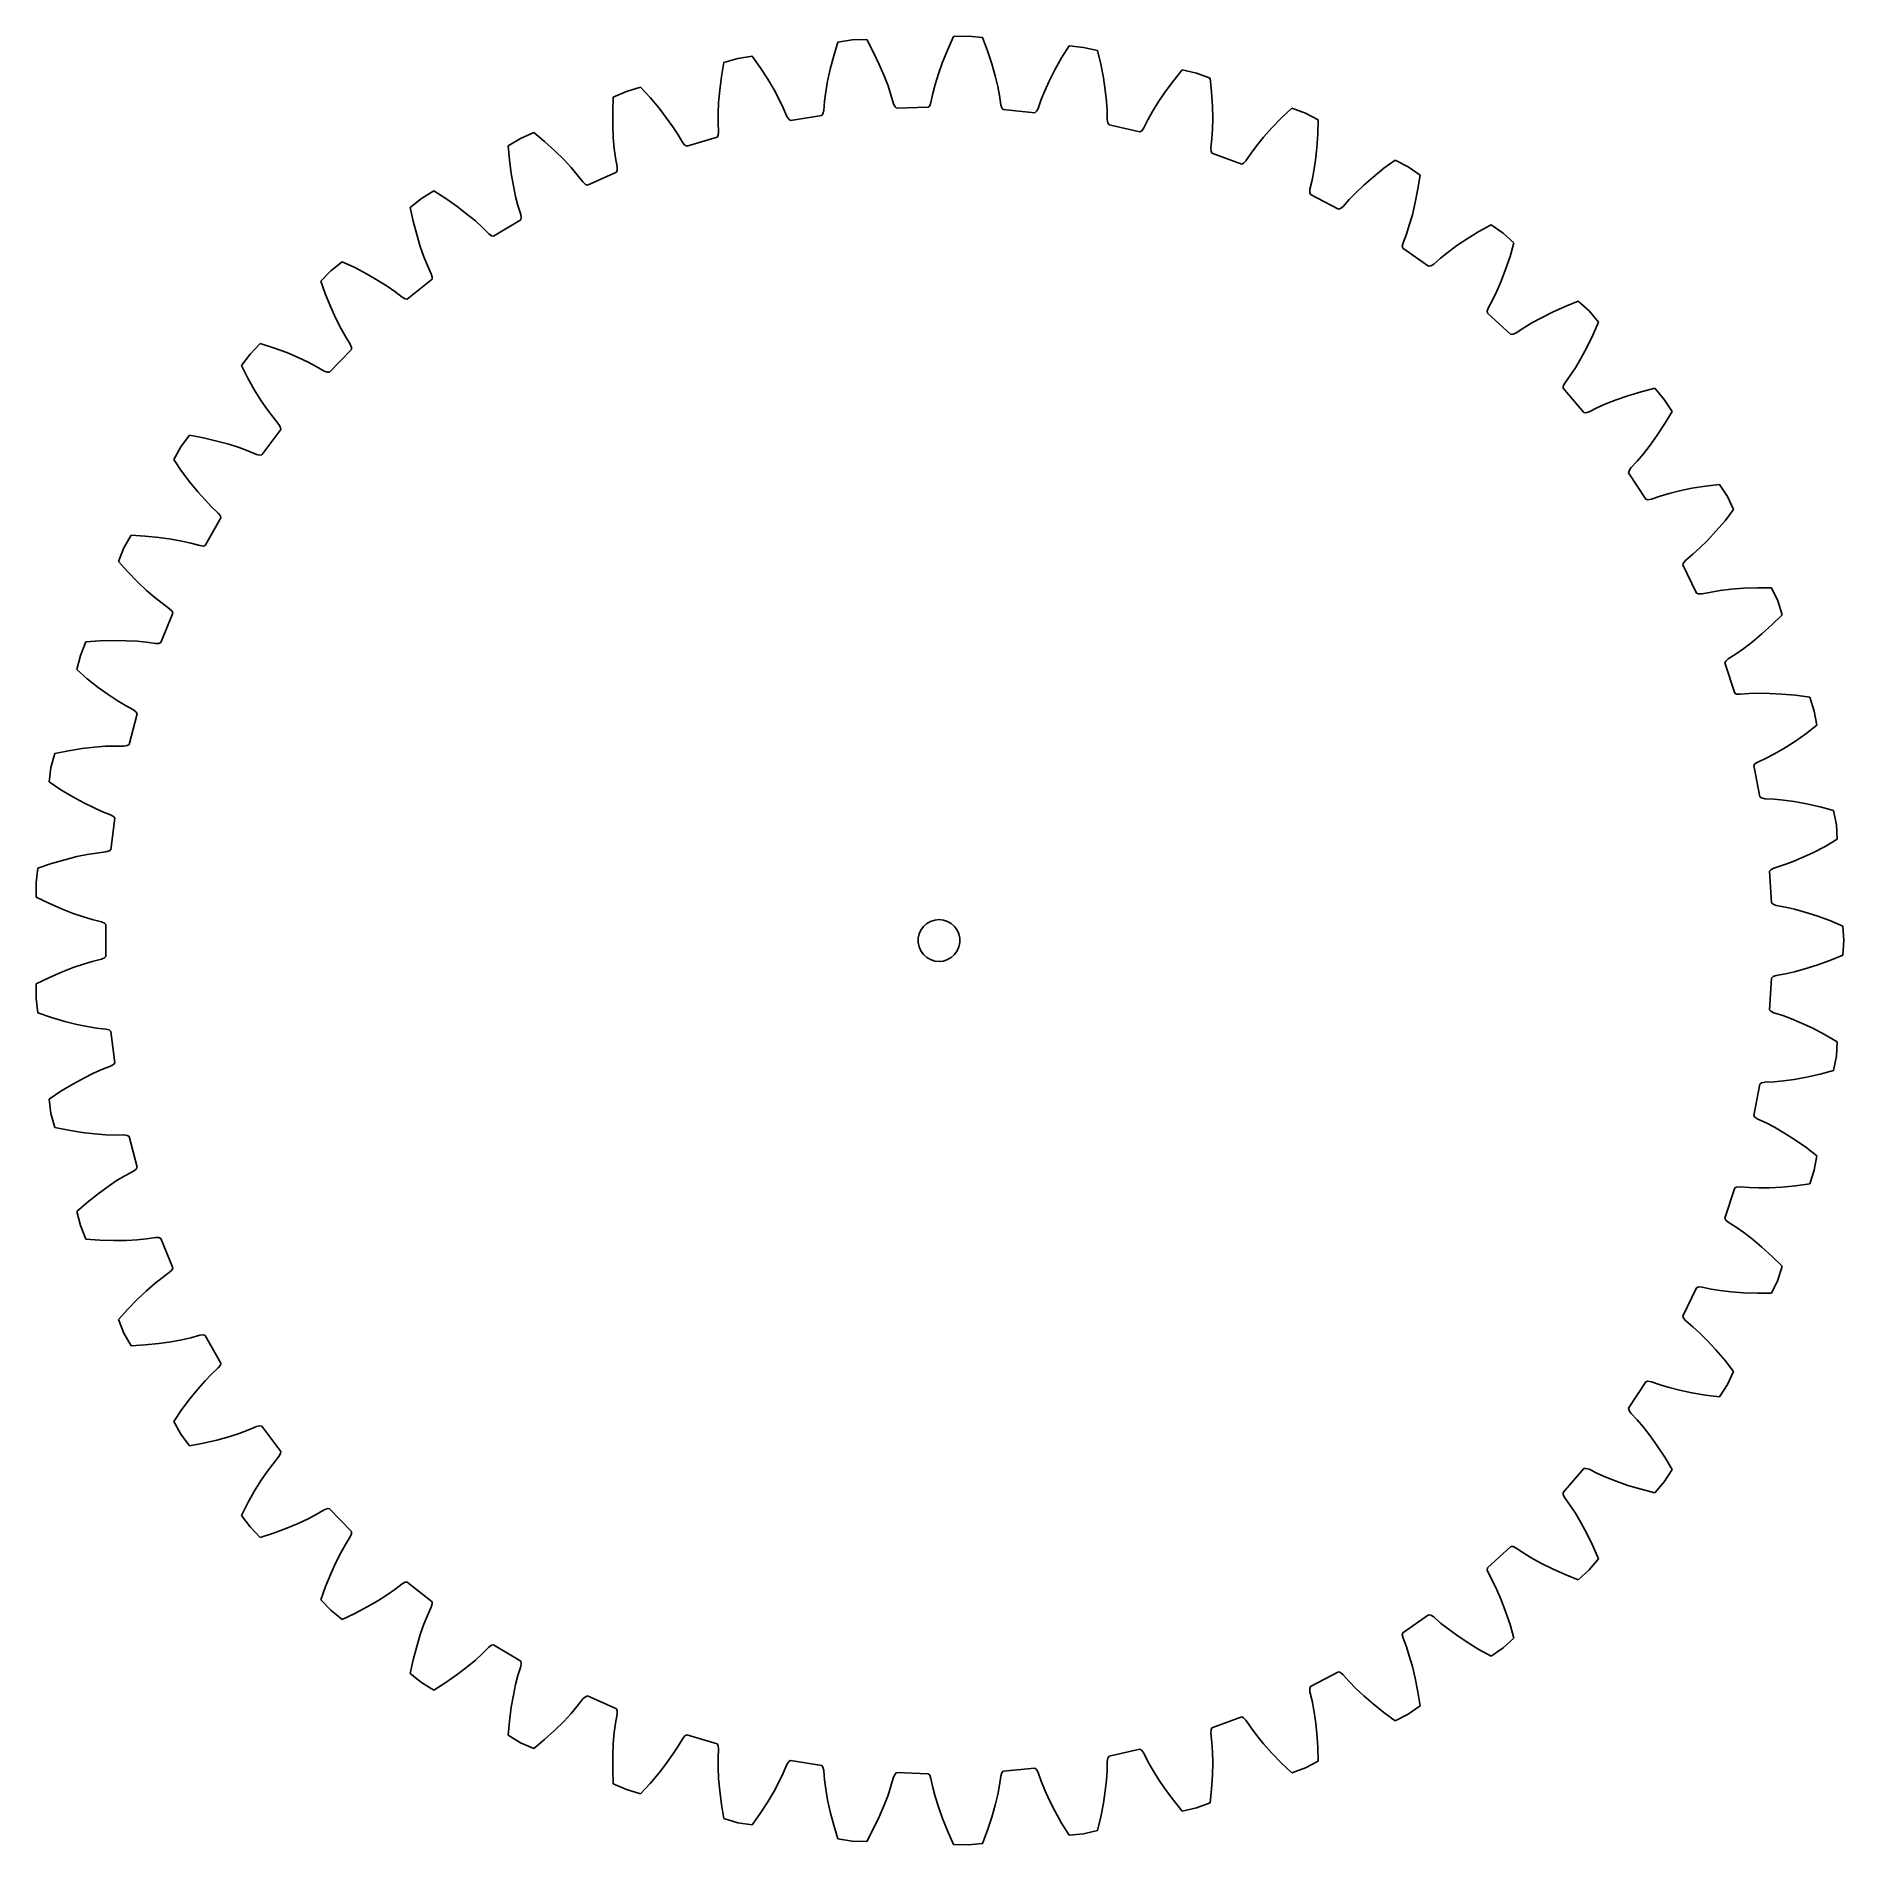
# Model space of a CAD drawing. Extents: x 0 to 130, y 0 to 130.
import ezdxf

# ---------------------------------------------------------------- set-up
doc = ezdxf.new("R2010")
doc.units = 0

msp = doc.modelspace()

# ---------------------------------------------------------------- linework, layer by layer
for p, q in [((66.88, 129.8), (65.84, 129.77)), ((67.92, 129.7), (66.88, 129.8)), ((57.54, 129.37), (57.24, 128.4)), ((58.57, 129.54), (57.54, 129.37)), ((59.61, 129.57), (58.57, 129.54)), ((60.08, 128.68), (59.61, 129.57)), ((60.51, 127.78), (60.08, 128.68)), ((65.42, 128.85), (65.05, 127.93)), ((65.84, 129.77), (65.42, 128.85)), ((68.28, 128.76), (67.92, 129.7)), ((68.59, 127.81), (68.28, 128.76)), ((74.13, 129.1), (73.6, 128.25)), ((75.17, 129), (74.13, 129.1)), ((76.18, 128.77), (75.17, 129)), ((76.41, 127.79), (76.18, 128.77)), ((49.35, 127.91), (49.18, 126.92)), ((50.35, 128.21), (49.35, 127.91)), ((51.38, 128.38), (50.35, 128.21)), ((51.97, 127.55), (51.38, 128.38)), ((52.51, 126.72), (51.97, 127.55)), ((56.99, 127.44), (56.8, 126.57)), ((57.24, 128.4), (56.99, 127.44)), ((60.86, 126.96), (60.51, 127.78)), ((65.05, 127.93), (64.76, 127.09)), ((68.83, 126.96), (68.59, 127.81)), ((73.11, 127.38), (72.71, 126.58)), ((73.6, 128.25), (73.11, 127.38)), ((76.6, 126.81), (76.41, 127.79)), ((82.26, 127.38), (81.62, 126.6)), ((83.28, 127.15), (82.26, 127.38)), ((43.37, 126.14), (42.38, 125.84)), ((44.06, 125.4), (43.37, 126.14)), ((49.06, 125.93), (48.98, 125.04)), ((49.18, 126.92), (49.06, 125.93)), ((52.96, 125.95), (52.51, 126.72)), ((53.33, 125.26), (52.96, 125.95)), ((56.8, 126.57), (56.67, 125.8)), ((61.14, 126.23), (60.86, 126.96)), ((61.35, 125.59), (61.14, 126.23)), ((64.53, 126.34), (64.36, 125.69)), ((64.76, 127.09), (64.53, 126.34)), ((69.01, 126.2), (68.83, 126.96)), ((69.14, 125.54), (69.01, 126.2)), ((72.71, 126.58), (72.39, 125.87)), ((76.73, 125.93), (76.6, 126.81)), ((76.82, 125.15), (76.73, 125.93)), ((81.62, 126.6), (81.03, 125.8)), ((84.26, 126.79), (83.28, 127.15)), ((84.36, 125.79), (84.26, 126.79)), ((41.42, 125.42), (41.38, 124.41)), ((42.38, 125.84), (41.42, 125.42)), ((44.71, 124.64), (44.06, 125.4)), ((45.25, 123.93), (44.71, 124.64)), ((48.98, 125.04), (48.95, 124.26)), ((53.62, 124.65), (53.33, 125.26)), ((53.88, 124.04), (53.62, 124.65)), ((56.59, 125.13), (56.53, 124.47)), ((56.67, 125.8), (56.59, 125.13)), ((61.53, 124.95), (61.35, 125.59)), ((61.64, 124.73), (61.53, 124.95)), ((61.75, 124.63), (61.64, 124.73)), ((64.02, 124.7), (61.75, 124.63)), ((64.13, 124.81), (64.02, 124.7)), ((64.22, 125.04), (64.13, 124.81)), ((64.36, 125.69), (64.22, 125.04)), ((69.24, 124.88), (69.14, 125.54)), ((69.31, 124.65), (69.24, 124.88)), ((69.41, 124.53), (69.31, 124.65)), ((71.91, 124.62), (71.79, 124.41)), ((72.13, 125.25), (71.91, 124.62)), ((72.39, 125.87), (72.13, 125.25)), ((76.86, 124.48), (76.82, 125.15)), ((80.53, 125.07), (80.12, 124.4)), ((81.03, 125.8), (80.53, 125.07)), ((84.42, 124.79), (84.36, 125.79)), ((84.44, 123.9), (84.42, 124.79)), ((90.11, 124.64), (89.38, 123.94)), ((91.09, 124.28), (90.11, 124.64)), ((41.38, 124.41), (41.38, 123.41)), ((41.38, 123.41), (41.42, 122.52)), ((45.7, 123.3), (45.25, 123.93)), ((48.95, 124.26), (48.95, 123.59)), ((48.95, 123.59), (48.98, 122.93)), ((54.01, 123.84), (53.88, 124.04)), ((54.14, 123.75), (54.01, 123.84)), ((56.38, 124.11), (54.14, 123.75)), ((56.47, 124.23), (56.38, 124.11)), ((56.53, 124.47), (56.47, 124.23)), ((71.68, 124.31), (69.41, 124.53)), ((71.79, 124.41), (71.68, 124.31)), ((76.87, 123.82), (76.86, 124.48)), ((76.92, 123.58), (76.87, 123.82)), ((77, 123.45), (76.92, 123.58)), ((79.22, 122.94), (77, 123.45)), ((79.79, 123.81), (79.49, 123.22)), ((80.12, 124.4), (79.79, 123.81)), ((84.42, 123.12), (84.44, 123.9)), ((89.38, 123.94), (88.68, 123.23)), ((92.01, 123.8), (91.09, 124.28)), ((91.99, 122.79), (92.01, 123.8)), ((34.77, 122.47), (33.88, 121.93)), ((35.72, 122.9), (34.77, 122.47)), ((36.49, 122.25), (35.72, 122.9)), ((37.23, 121.58), (36.49, 122.25)), ((41.42, 122.52), (41.49, 121.75)), ((46.07, 122.73), (45.7, 123.3)), ((46.41, 122.16), (46.07, 122.73)), ((46.56, 121.97), (46.41, 122.16)), ((48.88, 122.55), (46.7, 121.9)), ((48.95, 122.68), (48.88, 122.55)), ((48.98, 122.93), (48.95, 122.68)), ((79.35, 123.02), (79.22, 122.94)), ((79.49, 123.22), (79.35, 123.02)), ((84.31, 121.79), (84.38, 122.45)), ((84.38, 122.45), (84.42, 123.12)), ((88.09, 122.56), (87.6, 121.95)), ((88.68, 123.23), (88.09, 122.56)), ((91.92, 121.79), (91.99, 122.79)), ((33.88, 121.93), (33.96, 120.93)), ((33.96, 120.93), (34.09, 119.94)), ((37.86, 120.95), (37.23, 121.58)), ((38.39, 120.38), (37.86, 120.95)), ((41.49, 121.75), (41.58, 121.08)), ((41.58, 121.08), (41.69, 120.43)), ((46.7, 121.9), (46.56, 121.97)), ((84.32, 121.55), (84.31, 121.79)), ((84.38, 121.41), (84.32, 121.55)), ((86.52, 120.62), (84.38, 121.41)), ((86.83, 120.86), (86.66, 120.69)), ((87.2, 121.41), (86.83, 120.86)), ((87.6, 121.95), (87.2, 121.41)), ((91.71, 120.14), (91.82, 120.91)), ((91.82, 120.91), (91.92, 121.79)), ((97.54, 120.91), (96.72, 120.32)), ((98.46, 120.43), (97.54, 120.91)), ((34.09, 119.94), (34.25, 119.06)), ((38.83, 119.86), (38.39, 120.38)), ((39.24, 119.34), (38.83, 119.86)), ((41.64, 120.04), (39.56, 119.12)), ((41.7, 120.18), (41.64, 120.04)), ((41.69, 120.43), (41.7, 120.18)), ((86.66, 120.69), (86.52, 120.62)), ((91.42, 118.83), (91.58, 119.48)), ((91.58, 119.48), (91.71, 120.14)), ((95.95, 119.69), (95.28, 119.11)), ((96.72, 120.32), (95.95, 119.69)), ((99.32, 119.83), (98.46, 120.43)), ((99.17, 118.84), (99.32, 119.83)), ((27.65, 118.16), (26.84, 117.51)), ((28.54, 118.7), (27.65, 118.16)), ((29.39, 118.16), (28.54, 118.7)), ((30.21, 117.58), (29.39, 118.16)), ((34.25, 119.06), (34.41, 118.3)), ((34.41, 118.3), (34.58, 117.65)), ((39.42, 119.17), (39.24, 119.34)), ((39.56, 119.12), (39.42, 119.17)), ((91.4, 118.59), (91.42, 118.83)), ((91.45, 118.44), (91.4, 118.59)), ((93.47, 117.39), (91.45, 118.44)), ((94.71, 118.57), (94.24, 118.09)), ((95.28, 119.11), (94.71, 118.57)), ((98.97, 117.86), (99.17, 118.84)), ((26.84, 117.51), (27.05, 116.52)), ((30.92, 117.04), (30.21, 117.58)), ((31.52, 116.54), (30.92, 117.04)), ((34.58, 117.65), (34.78, 117.01)), ((34.78, 117.01), (34.82, 116.77)), ((93.61, 117.43), (93.47, 117.39)), ((93.8, 117.59), (93.61, 117.43)), ((94.24, 118.09), (93.8, 117.59)), ((98.55, 116.24), (98.77, 116.99)), ((98.77, 116.99), (98.97, 117.86)), ((27.05, 116.52), (27.31, 115.56)), ((27.31, 115.56), (27.57, 114.71)), ((32.01, 116.09), (31.52, 116.54)), ((32.48, 115.62), (32.01, 116.09)), ((32.68, 115.48), (32.48, 115.62)), ((34.78, 116.62), (32.83, 115.44)), ((34.82, 116.77), (34.78, 116.62)), ((98.1, 114.98), (98.34, 115.6)), ((98.34, 115.6), (98.55, 116.24)), ((103.55, 115.78), (102.7, 115.26)), ((104.43, 116.27), (103.55, 115.78)), ((105.29, 115.67), (104.43, 116.27)), ((106.06, 114.97), (105.29, 115.67)), ((27.57, 114.71), (27.83, 113.97)), ((32.83, 115.44), (32.68, 115.48)), ((98.05, 114.74), (98.1, 114.98)), ((98.08, 114.59), (98.05, 114.74)), ((99.94, 113.29), (98.08, 114.59)), ((101.33, 114.3), (100.8, 113.88)), ((101.96, 114.77), (101.33, 114.3)), ((102.7, 115.26), (101.96, 114.77)), ((105.78, 114), (106.06, 114.97)), ((21.15, 112.97), (20.42, 112.22)), ((21.96, 113.62), (21.15, 112.97)), ((22.87, 113.19), (21.96, 113.62)), ((23.76, 112.73), (22.87, 113.19)), ((27.83, 113.97), (28.09, 113.35)), ((28.09, 113.35), (28.36, 112.75)), ((100.09, 113.32), (99.94, 113.29)), ((100.3, 113.45), (100.09, 113.32)), ((100.8, 113.88), (100.3, 113.45)), ((105.15, 112.22), (105.46, 113.05)), ((105.46, 113.05), (105.78, 114)), ((20.42, 112.22), (20.76, 111.27)), ((24.53, 112.28), (23.76, 112.73)), ((25.19, 111.86), (24.53, 112.28)), ((25.74, 111.48), (25.19, 111.86)), ((28.41, 112.36), (26.63, 110.94)), ((28.36, 112.75), (28.43, 112.51)), ((28.43, 112.51), (28.41, 112.36)), ((104.84, 111.51), (105.15, 112.22)), ((20.76, 111.27), (21.14, 110.35)), ((21.14, 110.35), (21.51, 109.54)), ((26.26, 111.07), (25.74, 111.48)), ((26.48, 110.96), (26.26, 111.07)), ((26.63, 110.94), (26.48, 110.96)), ((104.23, 110.32), (104.54, 110.9)), ((104.54, 110.9), (104.84, 111.51)), ((109.74, 110.41), (108.83, 110)), ((110.68, 110.78), (109.74, 110.41)), ((111.45, 110.08), (110.68, 110.78)), ((21.51, 109.54), (21.86, 108.84)), ((104.15, 110.08), (104.23, 110.32)), ((104.16, 109.93), (104.15, 110.08)), ((105.84, 108.4), (104.16, 109.93)), ((107.35, 109.23), (106.77, 108.88)), ((108.03, 109.6), (107.35, 109.23)), ((108.83, 110), (108.03, 109.6)), ((112.12, 109.28), (111.45, 110.08)), ((111.72, 108.35), (112.12, 109.28)), ((16.08, 107.74), (15.36, 106.99)), ((17.04, 107.43), (16.08, 107.74)), ((21.86, 108.84), (22.19, 108.26)), ((22.19, 108.26), (22.54, 107.7)), ((106, 108.41), (105.84, 108.4)), ((106.22, 108.51), (106, 108.41)), ((106.77, 108.88), (106.22, 108.51)), ((111.29, 107.46), (111.72, 108.35)), ((15.36, 106.99), (14.73, 106.16)), ((17.98, 107.09), (17.04, 107.43)), ((18.8, 106.74), (17.98, 107.09)), ((19.51, 106.41), (18.8, 106.74)), ((22.64, 107.32), (21.06, 105.68)), ((22.54, 107.7), (22.64, 107.47)), ((22.64, 107.47), (22.64, 107.32)), ((110.47, 106), (110.87, 106.67)), ((110.87, 106.67), (111.29, 107.46)), ((14.73, 106.16), (15.19, 105.26)), ((15.19, 105.26), (15.68, 104.39)), ((20.1, 106.1), (19.51, 106.41)), ((20.68, 105.77), (20.1, 106.1)), ((20.91, 105.68), (20.68, 105.77)), ((21.06, 105.68), (20.91, 105.68)), ((109.71, 104.9), (110.1, 105.44)), ((110.1, 105.44), (110.47, 106)), ((15.68, 104.39), (16.15, 103.64)), ((109.59, 104.53), (109.6, 104.68)), ((111.07, 102.79), (109.59, 104.53)), ((109.6, 104.68), (109.71, 104.9)), ((114.23, 104), (113.39, 103.71)), ((115.19, 104.29), (114.23, 104)), ((116.17, 104.53), (115.19, 104.29)), ((116.84, 103.74), (116.17, 104.53)), ((16.15, 103.64), (16.6, 102.99)), ((16.6, 102.99), (17, 102.45)), ((111.22, 102.78), (111.07, 102.79)), ((111.46, 102.85), (111.22, 102.78)), ((112.05, 103.15), (111.46, 102.85)), ((112.66, 103.42), (112.05, 103.15)), ((113.39, 103.71), (112.66, 103.42)), ((117.41, 102.87), (116.84, 103.74)), ((116.89, 102), (117.41, 102.87)), ((17.56, 101.58), (16.2, 99.75)), ((17, 102.45), (17.42, 101.94)), ((17.42, 101.94), (17.54, 101.73)), ((17.54, 101.73), (17.56, 101.58)), ((116.35, 101.16), (116.89, 102)), ((10.38, 100.33), (9.87, 99.42)), ((11, 101.16), (10.38, 100.33)), ((12, 100.98), (11, 101.16)), ((12.97, 100.75), (12, 100.98)), ((13.83, 100.52), (12.97, 100.75)), ((14.57, 100.28), (13.83, 100.52)), ((15.2, 100.04), (14.57, 100.28)), ((15.81, 99.79), (15.2, 100.04)), ((115.35, 99.83), (115.83, 100.44)), ((115.83, 100.44), (116.35, 101.16)), ((9.87, 99.42), (10.44, 98.58)), ((16.05, 99.73), (15.81, 99.79)), ((16.2, 99.75), (16.05, 99.73)), ((114.32, 98.62), (114.46, 98.83)), ((114.46, 98.83), (114.91, 99.31)), ((114.91, 99.31), (115.35, 99.83)), ((10.44, 98.58), (11.04, 97.79)), ((11.04, 97.79), (11.6, 97.1)), ((114.29, 98.47), (114.32, 98.62)), ((115.53, 96.57), (114.29, 98.47)), ((118.83, 97.36), (117.95, 97.18)), ((119.81, 97.52), (118.83, 97.36)), ((120.81, 97.64), (119.81, 97.52)), ((121.38, 96.77), (120.81, 97.64)), ((11.6, 97.1), (12.12, 96.52)), ((12.12, 96.52), (12.59, 96.03)), ((115.68, 96.53), (115.53, 96.57)), ((115.93, 96.58), (115.68, 96.53)), ((116.55, 96.79), (115.93, 96.58)), ((117.2, 96.99), (116.55, 96.79)), ((117.95, 97.18), (117.2, 96.99)), ((121.83, 95.83), (121.38, 96.77)), ((13.26, 95.24), (12.14, 93.25)), ((12.59, 96.03), (13.07, 95.58)), ((13.07, 95.58), (13.22, 95.38)), ((13.22, 95.38), (13.26, 95.24)), ((120.56, 94.27), (121.21, 95.03)), ((121.21, 95.03), (121.83, 95.83)), ((6.81, 93.98), (6.3, 93.08)), ((7.82, 93.93), (6.81, 93.98)), ((8.81, 93.83), (7.82, 93.93)), ((9.69, 93.71), (8.81, 93.83)), ((10.46, 93.56), (9.69, 93.71)), ((11.11, 93.41), (10.46, 93.56)), ((119.4, 93.08), (119.96, 93.62)), ((119.96, 93.62), (120.56, 94.27)), ((6.3, 93.08), (5.91, 92.11)), ((11.75, 93.24), (11.11, 93.41)), ((12, 93.21), (11.75, 93.24)), ((12.14, 93.25), (12, 93.21)), ((118.23, 92.01), (118.39, 92.2)), ((118.39, 92.2), (118.9, 92.62)), ((118.9, 92.62), (119.4, 93.08)), ((5.91, 92.11), (6.58, 91.36)), ((6.58, 91.36), (7.27, 90.64)), ((118.18, 91.87), (118.23, 92.01)), ((119.17, 89.82), (118.18, 91.87)), ((7.27, 90.64), (7.92, 90.03)), ((7.92, 90.03), (8.51, 89.52)), ((119.31, 89.77), (119.17, 89.82)), ((119.56, 89.78), (119.31, 89.77)), ((120.21, 89.91), (119.56, 89.78)), ((120.87, 90.02), (120.21, 89.91)), ((121.65, 90.12), (120.87, 90.02)), ((122.53, 90.18), (121.65, 90.12)), ((123.53, 90.22), (122.53, 90.18)), ((124.54, 90.21), (123.53, 90.22)), ((124.99, 89.27), (124.54, 90.21)), ((8.51, 89.52), (9.04, 89.1)), ((9.81, 88.4), (8.95, 86.28)), ((9.04, 89.1), (9.57, 88.71)), ((9.57, 88.71), (9.75, 88.54)), ((9.75, 88.54), (9.81, 88.4)), ((124.6, 87.57), (125.32, 88.28)), ((125.32, 88.28), (124.99, 89.27)), ((123.86, 86.9), (124.6, 87.57)), ((3.57, 86.33), (3.17, 85.36)), ((4.57, 86.4), (3.57, 86.33)), ((5.57, 86.43), (4.57, 86.4)), ((6.46, 86.42), (5.57, 86.43)), ((7.24, 86.38), (6.46, 86.42)), ((7.91, 86.31), (7.24, 86.38)), ((8.57, 86.22), (7.91, 86.31)), ((8.81, 86.22), (8.57, 86.22)), ((8.95, 86.28), (8.81, 86.22)), ((122, 85.48), (122.55, 85.86)), ((122.55, 85.86), (123.18, 86.33)), ((123.18, 86.33), (123.86, 86.9)), ((3.17, 85.36), (2.91, 84.36)), ((121.19, 84.82), (121.26, 84.96)), ((121.91, 82.66), (121.19, 84.82)), ((121.26, 84.96), (121.44, 85.12)), ((121.44, 85.12), (122, 85.48)), ((2.91, 84.36), (3.67, 83.69)), ((3.67, 83.69), (4.45, 83.07)), ((4.45, 83.07), (5.17, 82.55)), ((5.17, 82.55), (5.82, 82.12)), ((5.82, 82.12), (6.4, 81.77)), ((122.04, 82.59), (121.91, 82.66)), ((122.29, 82.57), (122.04, 82.59)), ((122.95, 82.62), (122.29, 82.57)), ((123.62, 82.65), (122.95, 82.62)), ((124.4, 82.64), (123.62, 82.65)), ((125.29, 82.59), (124.4, 82.64)), ((126.28, 82.5), (125.29, 82.59)), ((127.29, 82.36), (126.28, 82.5)), ((127.61, 81.37), (127.29, 82.36)), ((6.4, 81.77), (6.98, 81.45)), ((7.25, 81.17), (6.68, 78.97)), ((6.98, 81.45), (7.18, 81.3)), ((7.18, 81.3), (7.25, 81.17)), ((127.81, 80.35), (127.61, 81.37)), ((126.19, 79.17), (127.01, 79.74)), ((127.01, 79.74), (127.81, 80.35)), ((1.33, 78.32), (1.06, 77.31)), ((2.32, 78.52), (1.33, 78.32)), ((3.3, 78.68), (2.32, 78.52)), ((4.19, 78.78), (3.3, 78.68)), ((4.97, 78.84), (4.19, 78.78)), ((5.64, 78.86), (4.97, 78.84)), ((6.3, 78.85), (5.64, 78.86)), ((6.54, 78.89), (6.3, 78.85)), ((6.68, 78.97), (6.54, 78.89)), ((123.56, 77.71), (124.16, 77.99)), ((124.16, 77.99), (124.76, 78.3)), ((124.76, 78.3), (125.44, 78.69)), ((125.44, 78.69), (126.19, 79.17)), ((1.06, 77.31), (0.93, 76.28)), ((123.27, 77.45), (123.36, 77.58)), ((123.71, 75.21), (123.27, 77.45)), ((123.36, 77.58), (123.56, 77.71)), ((0.93, 76.28), (1.77, 75.72)), ((1.77, 75.72), (2.63, 75.21)), ((2.63, 75.21), (3.41, 74.78)), ((3.41, 74.78), (4.11, 74.44)), ((4.11, 74.44), (4.72, 74.16)), ((4.72, 74.16), (5.34, 73.92)), ((123.84, 75.13), (123.71, 75.21)), ((124.08, 75.08), (123.84, 75.13)), ((124.74, 75.04), (124.08, 75.08)), ((125.41, 74.98), (124.74, 75.04)), ((126.18, 74.87), (125.41, 74.98)), ((127.06, 74.71), (126.18, 74.87)), ((128.03, 74.49), (127.06, 74.71)), ((129, 74.23), (128.03, 74.49)), ((129.2, 73.21), (129, 74.23)), ((5.34, 73.92), (5.55, 73.8)), ((5.65, 73.68), (5.35, 71.42)), ((5.55, 73.8), (5.65, 73.68)), ((129.27, 72.17), (129.2, 73.21)), ((5.35, 71.42), (5.23, 71.33)), ((127.51, 71.2), (128.39, 71.66)), ((128.39, 71.66), (129.27, 72.17)), ((0.13, 70.1), (0, 69.06)), ((1.09, 70.42), (0.13, 70.1)), ((2.05, 70.7), (1.09, 70.42)), ((2.91, 70.92), (2.05, 70.7)), ((3.67, 71.08), (2.91, 70.92)), ((4.34, 71.18), (3.67, 71.08)), ((5, 71.26), (4.34, 71.18)), ((5.23, 71.33), (5, 71.26)), ((124.5, 69.98), (124.72, 70.09)), ((124.72, 70.09), (125.35, 70.3)), ((125.35, 70.3), (125.98, 70.53)), ((125.98, 70.53), (126.7, 70.83)), ((126.7, 70.83), (127.51, 71.2)), ((0, 69.06), (0, 68.02)), ((124.4, 69.87), (124.5, 69.98)), ((124.54, 67.6), (124.4, 69.87)), ((0, 68.02), (0.91, 67.57)), ((0.91, 67.57), (1.82, 67.17)), ((124.66, 67.5), (124.54, 67.6)), ((1.82, 67.17), (2.65, 66.85)), ((2.65, 66.85), (3.39, 66.6)), ((3.39, 66.6), (4.03, 66.41)), ((4.03, 66.41), (4.68, 66.24)), ((4.68, 66.24), (4.9, 66.15)), ((63.92, 66.12), (64.19, 66.27)), ((64.19, 66.27), (64.49, 66.37)), ((64.49, 66.37), (64.8, 66.4)), ((64.8, 66.4), (65.11, 66.37)), ((65.11, 66.37), (65.41, 66.27)), ((65.41, 66.27), (65.68, 66.12)), ((124.89, 67.41), (124.66, 67.5)), ((125.54, 67.3), (124.89, 67.41)), ((126.2, 67.15), (125.54, 67.3)), ((126.95, 66.94), (126.2, 67.15)), ((127.8, 66.67), (126.95, 66.94)), ((128.74, 66.33), (127.8, 66.67)), ((129.67, 65.94), (128.74, 66.33)), ((4.9, 66.15), (5.01, 66.04)), ((5.01, 66.04), (5.01, 63.76)), ((63.31, 65.06), (63.38, 65.37)), ((63.31, 64.75), (63.31, 65.06)), ((63.38, 65.37), (63.5, 65.65)), ((63.5, 65.65), (63.69, 65.91)), ((63.69, 65.91), (63.92, 66.12)), ((65.68, 66.12), (65.92, 65.91)), ((65.92, 65.91), (66.1, 65.65)), ((66.1, 65.65), (66.23, 65.37)), ((66.23, 65.37), (66.29, 65.06)), ((66.29, 65.06), (66.29, 64.75)), ((129.74, 64.9), (129.67, 65.94)), ((129.67, 63.86), (129.74, 64.9)), ((4.9, 63.66), (4.68, 63.56)), ((5.01, 63.76), (4.9, 63.66)), ((63.38, 64.44), (63.31, 64.75)), ((63.5, 64.15), (63.38, 64.44)), ((63.69, 63.9), (63.5, 64.15)), ((63.92, 63.69), (63.69, 63.9)), ((64.19, 63.53), (63.92, 63.69)), ((65.68, 63.69), (65.41, 63.53)), ((65.92, 63.9), (65.68, 63.69)), ((66.1, 64.15), (65.92, 63.9)), ((66.23, 64.44), (66.1, 64.15)), ((66.29, 64.75), (66.23, 64.44)), ((128.74, 63.47), (129.67, 63.86)), ((1.82, 62.63), (0.91, 62.23)), ((2.65, 62.96), (1.82, 62.63)), ((3.39, 63.21), (2.65, 62.96)), ((4.03, 63.4), (3.39, 63.21)), ((4.68, 63.56), (4.03, 63.4)), ((64.49, 63.43), (64.19, 63.53)), ((64.8, 63.4), (64.49, 63.43)), ((65.11, 63.43), (64.8, 63.4)), ((65.41, 63.53), (65.11, 63.43)), ((124.54, 62.21), (124.66, 62.31)), ((124.66, 62.31), (124.89, 62.39)), ((124.89, 62.39), (125.54, 62.51)), ((125.54, 62.51), (126.2, 62.66)), ((126.2, 62.66), (126.95, 62.86)), ((126.95, 62.86), (127.8, 63.13)), ((127.8, 63.13), (128.74, 63.47)), ((0.91, 62.23), (0, 61.78)), ((0, 61.78), (0, 60.74)), ((124.4, 59.93), (124.54, 62.21)), ((0, 60.74), (0.13, 59.71)), ((124.5, 59.82), (124.4, 59.93)), ((124.72, 59.71), (124.5, 59.82)), ((0.13, 59.71), (1.09, 59.38)), ((1.09, 59.38), (2.05, 59.1)), ((2.05, 59.1), (2.91, 58.88)), ((2.91, 58.88), (3.67, 58.73)), ((3.67, 58.73), (4.34, 58.62)), ((4.34, 58.62), (5, 58.55)), ((5, 58.55), (5.23, 58.48)), ((5.23, 58.48), (5.35, 58.38)), ((125.35, 59.51), (124.72, 59.71)), ((125.98, 59.28), (125.35, 59.51)), ((126.7, 58.98), (125.98, 59.28)), ((127.51, 58.6), (126.7, 58.98)), ((128.39, 58.14), (127.51, 58.6)), ((5.35, 58.38), (5.65, 56.13)), ((129.27, 57.64), (128.39, 58.14)), ((129.2, 56.6), (129.27, 57.64)), ((5.34, 55.88), (4.72, 55.64)), ((5.55, 56.01), (5.34, 55.88)), ((5.65, 56.13), (5.55, 56.01)), ((129, 55.58), (129.2, 56.6)), ((2.63, 54.6), (1.77, 54.08)), ((3.41, 55.02), (2.63, 54.6)), ((4.11, 55.37), (3.41, 55.02)), ((4.72, 55.64), (4.11, 55.37)), ((123.27, 52.35), (123.71, 54.59)), ((123.71, 54.59), (123.84, 54.68)), ((123.84, 54.68), (124.08, 54.73)), ((124.08, 54.73), (124.74, 54.76)), ((124.74, 54.76), (125.41, 54.82)), ((125.41, 54.82), (126.18, 54.93)), ((126.18, 54.93), (127.06, 55.09)), ((127.06, 55.09), (128.03, 55.31)), ((128.03, 55.31), (129, 55.58)), ((1.77, 54.08), (0.93, 53.52)), ((0.93, 53.52), (1.06, 52.49)), ((1.06, 52.49), (1.33, 51.48)), ((123.36, 52.23), (123.27, 52.35)), ((123.56, 52.09), (123.36, 52.23)), ((124.16, 51.81), (123.56, 52.09)), ((1.33, 51.48), (2.32, 51.28)), ((2.32, 51.28), (3.3, 51.12)), ((3.3, 51.12), (4.19, 51.02)), ((4.19, 51.02), (4.97, 50.96)), ((4.97, 50.96), (5.64, 50.94)), ((5.64, 50.94), (6.3, 50.95)), ((6.3, 50.95), (6.54, 50.91)), ((6.54, 50.91), (6.68, 50.84)), ((6.68, 50.84), (7.25, 48.63)), ((124.76, 51.5), (124.16, 51.81)), ((125.44, 51.11), (124.76, 51.5)), ((126.19, 50.63), (125.44, 51.11)), ((127.01, 50.07), (126.19, 50.63)), ((127.81, 49.45), (127.01, 50.07)), ((127.61, 48.43), (127.81, 49.45)), ((6.4, 48.03), (5.82, 47.69)), ((6.98, 48.35), (6.4, 48.03)), ((7.18, 48.5), (6.98, 48.35)), ((7.25, 48.63), (7.18, 48.5)), ((127.29, 47.44), (127.61, 48.43)), ((4.45, 46.73), (3.67, 46.11)), ((5.17, 47.25), (4.45, 46.73)), ((5.82, 47.69), (5.17, 47.25)), ((121.19, 44.98), (121.91, 47.14)), ((121.91, 47.14), (122.04, 47.21)), ((122.04, 47.21), (122.29, 47.23)), ((122.29, 47.23), (122.95, 47.18)), ((122.95, 47.18), (123.62, 47.16)), ((123.62, 47.16), (124.4, 47.16)), ((124.4, 47.16), (125.29, 47.21)), ((125.29, 47.21), (126.28, 47.3)), ((126.28, 47.3), (127.29, 47.44)), ((3.67, 46.11), (2.91, 45.45)), ((2.91, 45.45), (3.17, 44.44)), ((3.17, 44.44), (3.57, 43.47)), ((121.26, 44.84), (121.19, 44.98)), ((121.44, 44.68), (121.26, 44.84)), ((122, 44.33), (121.44, 44.68)), ((122.55, 43.94), (122, 44.33)), ((3.57, 43.47), (4.57, 43.4)), ((4.57, 43.4), (5.57, 43.37)), ((5.57, 43.37), (6.46, 43.38)), ((6.46, 43.38), (7.24, 43.42)), ((7.24, 43.42), (7.91, 43.49)), ((7.91, 43.49), (8.57, 43.58)), ((8.57, 43.58), (8.81, 43.58)), ((8.81, 43.58), (8.95, 43.52)), ((8.95, 43.52), (9.81, 41.41)), ((123.18, 43.47), (122.55, 43.94)), ((123.86, 42.9), (123.18, 43.47)), ((124.6, 42.23), (123.86, 42.9)), ((125.32, 41.52), (124.6, 42.23)), ((8.51, 40.28), (7.92, 39.77)), ((9.04, 40.7), (8.51, 40.28)), ((9.57, 41.09), (9.04, 40.7)), ((9.75, 41.27), (9.57, 41.09)), ((9.81, 41.41), (9.75, 41.27)), ((124.54, 39.6), (124.99, 40.53)), ((124.99, 40.53), (125.32, 41.52)), ((7.27, 39.16), (6.58, 38.45)), ((7.92, 39.77), (7.27, 39.16)), ((118.18, 37.93), (119.17, 39.98)), ((119.17, 39.98), (119.31, 40.04)), ((119.31, 40.04), (119.56, 40.02)), ((119.56, 40.02), (120.21, 39.89)), ((120.21, 39.89), (120.87, 39.78)), ((120.87, 39.78), (121.65, 39.69)), ((121.65, 39.69), (122.53, 39.62)), ((122.53, 39.62), (123.53, 39.59)), ((123.53, 39.59), (124.54, 39.6)), ((6.58, 38.45), (5.91, 37.69)), ((5.91, 37.69), (6.3, 36.73)), ((118.23, 37.79), (118.18, 37.93)), ((118.39, 37.6), (118.23, 37.79)), ((6.3, 36.73), (6.81, 35.82)), ((10.46, 36.24), (11.11, 36.39)), ((11.11, 36.39), (11.75, 36.57)), ((11.75, 36.57), (12, 36.59)), ((12, 36.59), (12.14, 36.55)), ((12.14, 36.55), (13.26, 34.57)), ((118.9, 37.18), (118.39, 37.6)), ((119.4, 36.73), (118.9, 37.18)), ((119.96, 36.18), (119.4, 36.73)), ((6.81, 35.82), (7.82, 35.88)), ((7.82, 35.88), (8.81, 35.97)), ((8.81, 35.97), (9.69, 36.1)), ((9.69, 36.1), (10.46, 36.24)), ((120.56, 35.53), (119.96, 36.18)), ((121.21, 34.77), (120.56, 35.53)), ((12.59, 33.77), (12.12, 33.29)), ((13.07, 34.23), (12.59, 33.77)), ((13.22, 34.42), (13.07, 34.23)), ((13.26, 34.57), (13.22, 34.42)), ((121.83, 33.98), (121.21, 34.77)), ((121.38, 33.04), (121.83, 33.98)), ((11.6, 32.71), (11.04, 32.02)), ((12.12, 33.29), (11.6, 32.71)), ((114.29, 31.33), (115.53, 33.24)), ((115.53, 33.24), (115.68, 33.27)), ((115.68, 33.27), (115.93, 33.23)), ((115.93, 33.23), (116.55, 33.01)), ((116.55, 33.01), (117.2, 32.82)), ((117.2, 32.82), (117.95, 32.63)), ((117.95, 32.63), (118.83, 32.44)), ((120.81, 32.16), (121.38, 33.04)), ((10.44, 31.22), (9.87, 30.39)), ((11.04, 32.02), (10.44, 31.22)), ((114.32, 31.18), (114.29, 31.33)), ((114.46, 30.98), (114.32, 31.18)), ((118.83, 32.44), (119.81, 32.28)), ((119.81, 32.28), (120.81, 32.16)), ((9.87, 30.39), (10.38, 29.48)), ((15.2, 29.76), (15.81, 30.02)), ((15.81, 30.02), (16.05, 30.07)), ((16.05, 30.07), (16.2, 30.05)), ((16.2, 30.05), (17.56, 28.23)), ((114.91, 30.49), (114.46, 30.98)), ((115.35, 29.98), (114.91, 30.49)), ((115.83, 29.36), (115.35, 29.98)), ((10.38, 29.48), (11, 28.64)), ((11, 28.64), (12, 28.83)), ((12, 28.83), (12.97, 29.05)), ((12.97, 29.05), (13.83, 29.29)), ((13.83, 29.29), (14.57, 29.53)), ((14.57, 29.53), (15.2, 29.76)), ((116.35, 28.64), (115.83, 29.36)), ((116.89, 27.81), (116.35, 28.64)), ((17, 27.35), (16.6, 26.81)), ((17.42, 27.86), (17, 27.35)), ((17.54, 28.08), (17.42, 27.86)), ((17.56, 28.23), (17.54, 28.08)), ((117.41, 26.94), (116.89, 27.81)), ((16.15, 26.17), (15.68, 25.41)), ((16.6, 26.81), (16.15, 26.17)), ((109.59, 25.28), (111.07, 27.01)), ((111.07, 27.01), (111.22, 27.02)), ((111.22, 27.02), (111.46, 26.95)), ((111.46, 26.95), (112.05, 26.65)), ((112.05, 26.65), (112.66, 26.38)), ((112.66, 26.38), (113.39, 26.09)), ((113.39, 26.09), (114.23, 25.8)), ((116.17, 25.27), (116.84, 26.06)), ((116.84, 26.06), (117.41, 26.94)), ((15.68, 25.41), (15.19, 24.54)), ((109.6, 25.12), (109.59, 25.28)), ((109.71, 24.9), (109.6, 25.12)), ((110.1, 24.36), (109.71, 24.9)), ((114.23, 25.8), (115.19, 25.52)), ((115.19, 25.52), (116.17, 25.27)), ((15.19, 24.54), (14.73, 23.64)), ((14.73, 23.64), (15.36, 22.81)), ((18.8, 23.06), (19.51, 23.39)), ((19.51, 23.39), (20.1, 23.71)), ((20.1, 23.71), (20.68, 24.04)), ((20.68, 24.04), (20.91, 24.13)), ((20.91, 24.13), (21.06, 24.12)), ((21.06, 24.12), (22.64, 22.49)), ((110.47, 23.8), (110.1, 24.36)), ((110.87, 23.13), (110.47, 23.8)), ((15.36, 22.81), (16.08, 22.06)), ((16.08, 22.06), (17.04, 22.37)), ((17.04, 22.37), (17.98, 22.72)), ((17.98, 22.72), (18.8, 23.06)), ((22.54, 22.11), (22.19, 21.55)), ((22.64, 22.33), (22.54, 22.11)), ((22.64, 22.49), (22.64, 22.33)), ((111.29, 22.35), (110.87, 23.13)), ((111.72, 21.45), (111.29, 22.35)), ((21.86, 20.96), (21.51, 20.26)), ((22.19, 21.55), (21.86, 20.96)), ((104.16, 19.87), (105.84, 21.4)), ((105.84, 21.4), (106, 21.4)), ((106, 21.4), (106.22, 21.29)), ((106.22, 21.29), (106.77, 20.93)), ((106.77, 20.93), (107.35, 20.58)), ((112.12, 20.52), (111.72, 21.45)), ((21.51, 20.26), (21.14, 19.46)), ((104.15, 19.72), (104.16, 19.87)), ((104.23, 19.49), (104.15, 19.72)), ((104.54, 18.9), (104.23, 19.49)), ((107.35, 20.58), (108.03, 20.2)), ((108.03, 20.2), (108.83, 19.8)), ((108.83, 19.8), (109.74, 19.4)), ((110.68, 19.03), (111.45, 19.73)), ((111.45, 19.73), (112.12, 20.52)), ((20.76, 18.53), (20.42, 17.58)), ((21.14, 19.46), (20.76, 18.53)), ((25.19, 17.94), (25.74, 18.33)), ((25.74, 18.33), (26.26, 18.73)), ((26.26, 18.73), (26.48, 18.85)), ((26.48, 18.85), (26.63, 18.86)), ((26.63, 18.86), (28.41, 17.44)), ((104.84, 18.3), (104.54, 18.9)), ((105.15, 17.58), (104.84, 18.3)), ((109.74, 19.4), (110.68, 19.03)), ((20.42, 17.58), (21.15, 16.83)), ((22.87, 16.61), (23.76, 17.08)), ((23.76, 17.08), (24.53, 17.52)), ((24.53, 17.52), (25.19, 17.94)), ((28.36, 17.06), (28.09, 16.45)), ((28.43, 17.29), (28.36, 17.06)), ((28.41, 17.44), (28.43, 17.29)), ((105.46, 16.75), (105.15, 17.58)), ((21.15, 16.83), (21.96, 16.18)), ((21.96, 16.18), (22.87, 16.61)), ((27.83, 15.83), (27.57, 15.09)), ((28.09, 16.45), (27.83, 15.83)), ((98.08, 15.21), (99.94, 16.51)), ((99.94, 16.51), (100.09, 16.49)), ((100.09, 16.49), (100.3, 16.36)), ((100.3, 16.36), (100.8, 15.92)), ((100.8, 15.92), (101.33, 15.5)), ((105.78, 15.81), (105.46, 16.75)), ((106.06, 14.83), (105.78, 15.81)), ((27.57, 15.09), (27.31, 14.24)), ((32.48, 14.18), (32.68, 14.32)), ((32.68, 14.32), (32.83, 14.36)), ((32.83, 14.36), (34.78, 13.18)), ((98.05, 15.06), (98.08, 15.21)), ((98.1, 14.82), (98.05, 15.06)), ((98.34, 14.2), (98.1, 14.82)), ((101.33, 15.5), (101.96, 15.04)), ((101.96, 15.04), (102.7, 14.54)), ((102.7, 14.54), (103.55, 14.03)), ((105.29, 14.13), (106.06, 14.83)), ((27.05, 13.28), (26.84, 12.29)), ((27.31, 14.24), (27.05, 13.28)), ((30.92, 12.76), (31.52, 13.26)), ((31.52, 13.26), (32.01, 13.71)), ((32.01, 13.71), (32.48, 14.18)), ((34.78, 13.18), (34.82, 13.03)), ((34.82, 13.03), (34.78, 12.79)), ((98.55, 13.56), (98.34, 14.2)), ((98.77, 12.81), (98.55, 13.56)), ((103.55, 14.03), (104.43, 13.54)), ((104.43, 13.54), (105.29, 14.13)), ((26.84, 12.29), (27.65, 11.64)), ((29.39, 11.65), (30.21, 12.22)), ((30.21, 12.22), (30.92, 12.76)), ((34.58, 12.16), (34.41, 11.5)), ((34.78, 12.79), (34.58, 12.16)), ((91.45, 11.36), (93.47, 12.42)), ((93.47, 12.42), (93.61, 12.37)), ((93.61, 12.37), (93.8, 12.21)), ((93.8, 12.21), (94.24, 11.72)), ((94.24, 11.72), (94.71, 11.23)), ((98.97, 11.95), (98.77, 12.81)), ((99.17, 10.97), (98.97, 11.95)), ((27.65, 11.64), (28.54, 11.1)), ((28.54, 11.1), (29.39, 11.65)), ((34.25, 10.74), (34.09, 9.87)), ((34.41, 11.5), (34.25, 10.74)), ((38.83, 9.94), (39.24, 10.47)), ((39.24, 10.47), (39.42, 10.63)), ((39.42, 10.63), (39.56, 10.69)), ((39.56, 10.69), (41.64, 9.77)), ((91.4, 11.22), (91.45, 11.36)), ((91.42, 10.97), (91.4, 11.22)), ((91.58, 10.33), (91.42, 10.97)), ((94.71, 11.23), (95.28, 10.7)), ((95.28, 10.7), (95.95, 10.11)), ((99.32, 9.97), (99.17, 10.97)), ((34.09, 9.87), (33.96, 8.88)), ((37.86, 8.85), (38.39, 9.43)), ((38.39, 9.43), (38.83, 9.94)), ((41.69, 9.38), (41.58, 8.72)), ((41.64, 9.77), (41.7, 9.62)), ((41.7, 9.62), (41.69, 9.38)), ((84.38, 8.4), (86.52, 9.18)), ((86.52, 9.18), (86.66, 9.12)), ((86.66, 9.12), (86.83, 8.94)), ((91.71, 9.67), (91.58, 10.33)), ((91.82, 8.9), (91.71, 9.67)), ((95.95, 10.11), (96.72, 9.49)), ((96.72, 9.49), (97.54, 8.89)), ((97.54, 8.89), (98.46, 9.37)), ((98.46, 9.37), (99.32, 9.97)), ((33.96, 8.88), (33.88, 7.87)), ((33.88, 7.87), (34.77, 7.33)), ((36.49, 7.56), (37.23, 8.23)), ((37.23, 8.23), (37.86, 8.85)), ((41.49, 8.06), (41.42, 7.28)), ((41.58, 8.72), (41.49, 8.06)), ((46.41, 7.64), (46.56, 7.83)), ((46.56, 7.83), (46.7, 7.9)), ((46.7, 7.9), (48.88, 7.26)), ((84.31, 8.01), (84.32, 8.26)), ((84.38, 7.35), (84.31, 8.01)), ((84.32, 8.26), (84.38, 8.4)), ((86.83, 8.94), (87.2, 8.39)), ((87.2, 8.39), (87.6, 7.85)), ((87.6, 7.85), (88.09, 7.24)), ((91.92, 8.01), (91.82, 8.9)), ((91.99, 7.02), (91.92, 8.01)), ((34.77, 7.33), (35.72, 6.91)), ((35.72, 6.91), (36.49, 7.56)), ((41.42, 7.28), (41.38, 6.39)), ((45.25, 5.87), (45.7, 6.51)), ((45.7, 6.51), (46.07, 7.07)), ((46.07, 7.07), (46.41, 7.64)), ((48.88, 7.26), (48.95, 7.12)), ((48.95, 7.12), (48.98, 6.88)), ((48.98, 6.88), (48.95, 6.22)), ((77, 6.36), (79.22, 6.86)), ((79.22, 6.86), (79.35, 6.78)), ((79.35, 6.78), (79.49, 6.58)), ((79.49, 6.58), (79.79, 5.99)), ((84.42, 6.68), (84.38, 7.35)), ((84.44, 5.9), (84.42, 6.68)), ((88.09, 7.24), (88.68, 6.58)), ((88.68, 6.58), (89.38, 5.86)), ((92.01, 6.01), (91.99, 7.02)), ((41.38, 6.39), (41.38, 5.39)), ((41.38, 5.39), (41.42, 4.38)), ((44.71, 5.17), (45.25, 5.87)), ((48.95, 6.22), (48.95, 5.54)), ((48.95, 5.54), (48.98, 4.76)), ((53.62, 5.15), (53.88, 5.76)), ((53.88, 5.76), (54.01, 5.97)), ((54.01, 5.97), (54.14, 6.06)), ((54.14, 6.06), (56.38, 5.69)), ((56.38, 5.69), (56.47, 5.57)), ((56.47, 5.57), (56.53, 5.33)), ((56.53, 5.33), (56.59, 4.67)), ((69.31, 5.16), (69.41, 5.28)), ((69.41, 5.28), (71.68, 5.5)), ((71.68, 5.5), (71.79, 5.4)), ((71.79, 5.4), (71.91, 5.18)), ((76.82, 4.65), (76.86, 5.32)), ((76.86, 5.32), (76.87, 5.98)), ((76.87, 5.98), (76.92, 6.23)), ((76.92, 6.23), (77, 6.36)), ((79.79, 5.99), (80.12, 5.4)), ((80.12, 5.4), (80.53, 4.74)), ((84.42, 5.01), (84.44, 5.9)), ((89.38, 5.86), (90.11, 5.16)), ((90.11, 5.16), (91.09, 5.52)), ((91.09, 5.52), (92.01, 6.01)), ((41.42, 4.38), (42.38, 3.96)), ((42.38, 3.96), (43.37, 3.67)), ((43.37, 3.67), (44.06, 4.41)), ((44.06, 4.41), (44.71, 5.17)), ((48.98, 4.76), (49.06, 3.88)), ((52.96, 3.85), (53.33, 4.54)), ((53.33, 4.54), (53.62, 5.15)), ((56.59, 4.67), (56.67, 4)), ((56.67, 4), (56.8, 3.23)), ((61.14, 3.57), (61.35, 4.21)), ((61.35, 4.21), (61.53, 4.85)), ((61.53, 4.85), (61.64, 5.07)), ((61.64, 5.07), (61.75, 5.18)), ((61.75, 5.18), (64.02, 5.1)), ((64.02, 5.1), (64.13, 4.99)), ((64.13, 4.99), (64.22, 4.76)), ((64.22, 4.76), (64.36, 4.12)), ((64.36, 4.12), (64.53, 3.46)), ((69.01, 3.61), (69.14, 4.27)), ((69.14, 4.27), (69.24, 4.92)), ((69.24, 4.92), (69.31, 5.16)), ((71.91, 5.18), (72.13, 4.56)), ((72.13, 4.56), (72.39, 3.93)), ((72.39, 3.93), (72.71, 3.22)), ((76.73, 3.87), (76.82, 4.65)), ((80.53, 4.74), (81.03, 4)), ((81.03, 4), (81.62, 3.2)), ((84.26, 3.01), (84.36, 4.02)), ((84.36, 4.02), (84.42, 5.01)), ((49.06, 3.88), (49.18, 2.89)), ((49.18, 2.89), (49.35, 1.89)), ((51.97, 2.25), (52.51, 3.09)), ((52.51, 3.09), (52.96, 3.85)), ((56.8, 3.23), (56.99, 2.36)), ((60.51, 2.02), (60.86, 2.84)), ((60.86, 2.84), (61.14, 3.57)), ((64.53, 3.46), (64.76, 2.72)), ((64.76, 2.72), (65.05, 1.88)), ((68.59, 1.99), (68.83, 2.85)), ((68.83, 2.85), (69.01, 3.61)), ((72.71, 3.22), (73.11, 2.43)), ((76.41, 2.01), (76.6, 2.99)), ((76.6, 2.99), (76.73, 3.87)), ((81.62, 3.2), (82.26, 2.42)), ((82.26, 2.42), (83.28, 2.65)), ((83.28, 2.65), (84.26, 3.01)), ((49.35, 1.89), (50.35, 1.59)), ((50.35, 1.59), (51.38, 1.43)), ((51.38, 1.43), (51.97, 2.25)), ((56.99, 2.36), (57.24, 1.4)), ((57.24, 1.4), (57.54, 0.43)), ((60.08, 1.13), (60.51, 2.02)), ((65.05, 1.88), (65.42, 0.95)), ((68.28, 1.05), (68.59, 1.99)), ((73.11, 2.43), (73.6, 1.56)), ((73.6, 1.56), (74.13, 0.7)), ((76.18, 1.03), (76.41, 2.01)), ((57.54, 0.43), (58.57, 0.27)), ((58.57, 0.27), (59.61, 0.23)), ((59.61, 0.23), (60.08, 1.13)), ((65.42, 0.95), (65.84, 0.03)), ((65.84, 0.03), (66.88, 0)), ((66.88, 0), (67.92, 0.1)), ((67.92, 0.1), (68.28, 1.05)), ((74.13, 0.7), (75.17, 0.8)), ((75.17, 0.8), (76.18, 1.03))]:
    msp.add_line(p, q)

doc.saveas('drawing.dxf')
